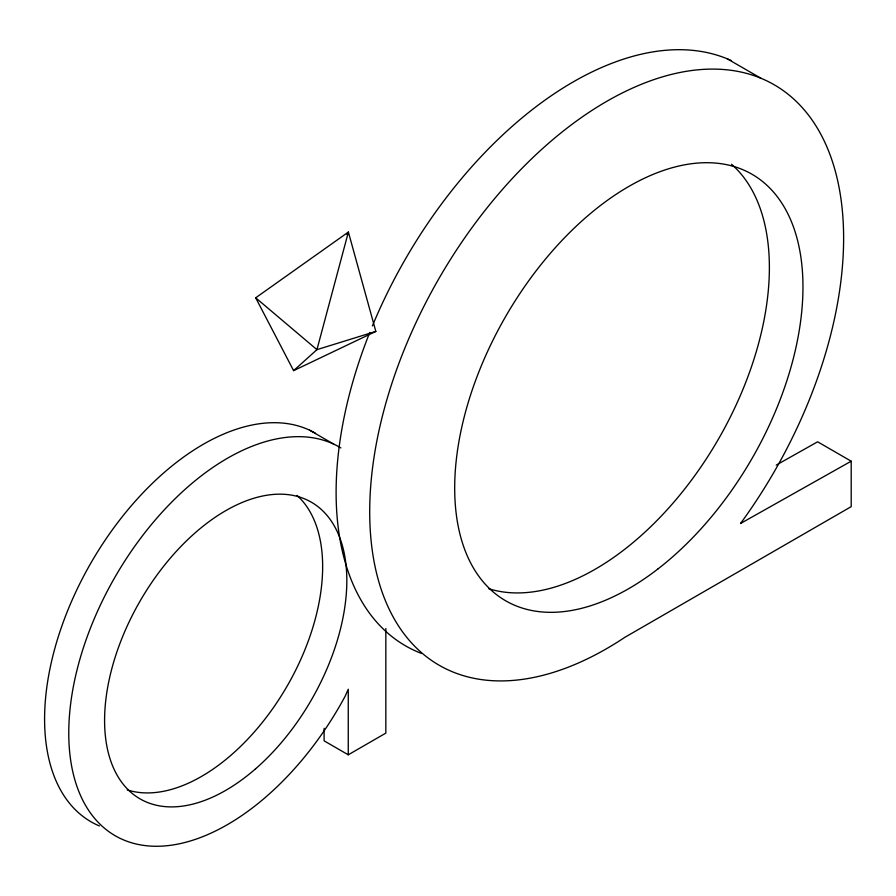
<?xml version="1.0" encoding="UTF-8"?>
<svg xmlns="http://www.w3.org/2000/svg" width="896" height="896" viewBox="0 0 896 896"><rect width="100%" height="100%" fill="white"/><g stroke="black" fill="none" stroke-linecap="round" stroke-linejoin="round"><path stroke-width="1.34" d="M346.797 234.338L348.387 232.064L375.827 331.419L293.608 370.642L255.685 297.808L348.387 232.064L316.938 349.653L293.608 370.642M324.106 728.291L324.106 740.846L348.264 754.802L385.84 733.107L385.84 628.51M776.261 465.08L817.611 441.806L851.2 461.194L851.2 506.643L624.826 637.336A335.115 193.48 -60 0 1 378.437 433.171A335.115 193.48 -60 0 1 744.621 72.89A335.115 193.48 -60 0 1 740.522 523.499L851.2 461.194M375.827 331.419L316.938 349.653L255.685 297.808M727.294 58.834L760.894 78.232M309.546 430.158L333.715 444.114M348.264 754.802L348.264 689.226L345.162 696.226A224.358 129.528 -60 0 1 118.664 837.626A224.358 129.528 -60 0 1 114.184 578.514A224.358 129.528 -60 0 1 340.861 447.922M421.322 653.374A335.115 193.48 -60 0 1 369.779 332.405M372.411 325.931A335.115 193.48 -60 0 1 731.046 60.458M731.517 164.259A246.277 142.184 -60 0 1 719.286 437.629A246.277 142.184 -60 0 1 488.869 588.739M99.4 825.955A224.358 129.528 -60 0 1 87.158 569.654A224.358 129.528 -60 0 1 315.526 433.272M297.046 495.432A171.282 98.885 -60 0 1 287.258 685.877A171.282 98.885 -60 0 1 127.232 789.902M657.742 569.106A246.277 142.184 -60 0 0 763.078 181.933A246.277 142.184 -60 0 0 465.651 411.499A246.277 142.184 -60 0 0 657.742 569.106M255.539 768.846A171.282 98.885 -60 0 0 312.446 502.846A171.282 98.885 -60 0 0 109.133 679.885A171.282 98.885 -60 0 0 255.539 768.846"/></g></svg>
